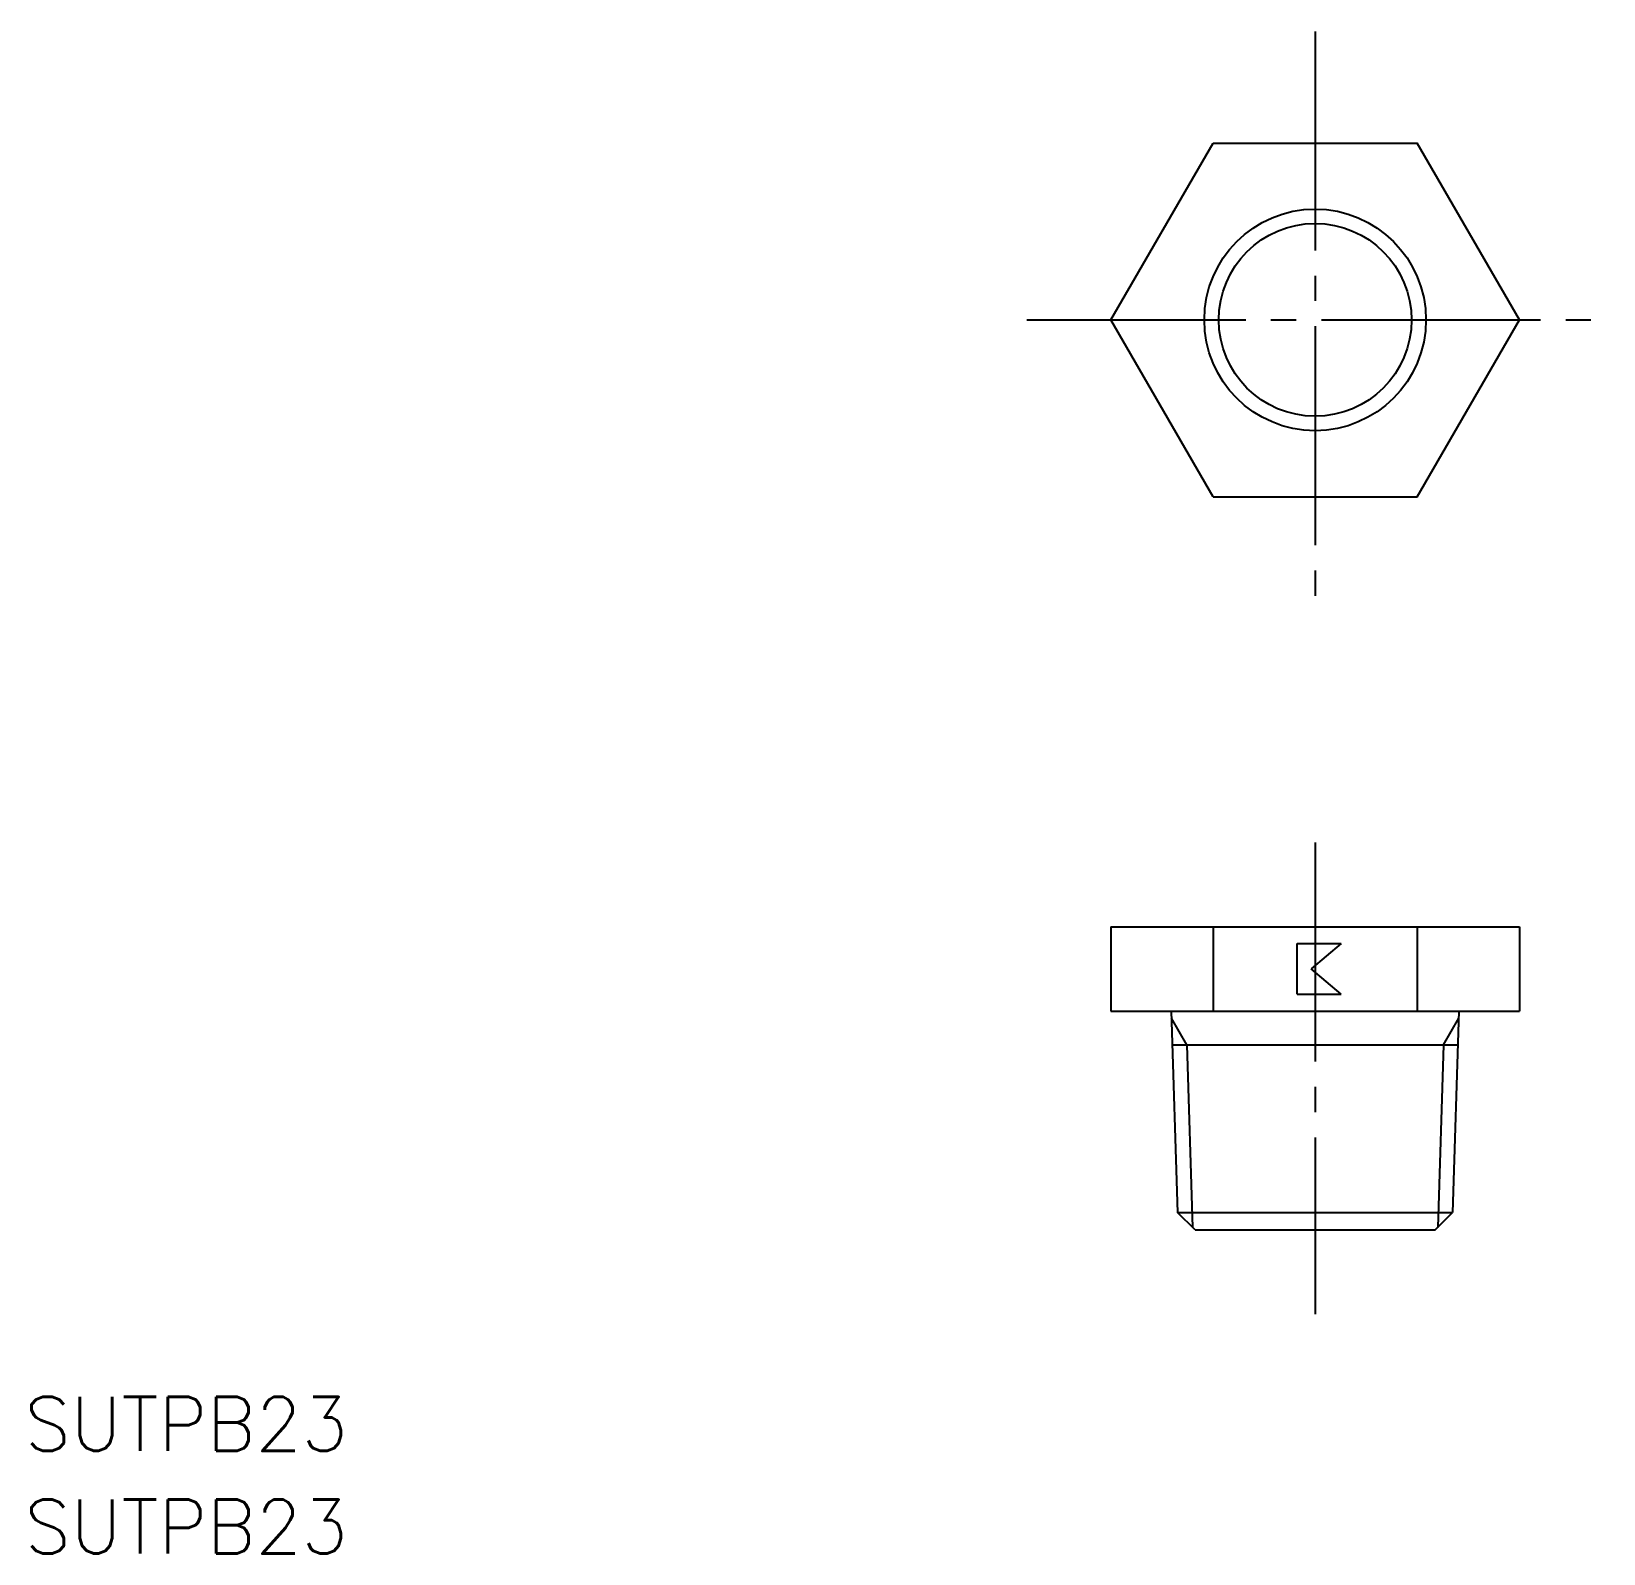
# Model space of a CAD drawing. Extents: x 47.1 to 140.5, y 150.9 to 241.3.
import ezdxf

# ---------------------------------------------------------------- set-up
doc = ezdxf.new("R2010")
doc.units = 0
doc.linetypes.add('CENTER', pattern=[17.5, 13, -1.5, 1.5, -1.5])
doc.layers.get('0').update_dxf_attribs({"linetype": 'CONTINUOUS'})
doc.layers.add('CENTER', color=1, linetype='CENTER')
doc.styles.get("Standard").update_dxf_attribs({"font": 'txt.shx', "bigfont": '@extfont2.shx'})

msp = doc.modelspace()

# ---------------------------------------------------------------- linework, layer by layer
at = {"color": 7, "linetype": 'CONTINUOUS'}
for p, q in [((111.232, 224.128), (117.294, 234.628)), ((117.294, 234.628), (129.418, 234.628)), ((135.481, 224.128), (129.418, 234.628)), ((117.294, 213.628), (111.232, 224.128)), ((129.418, 213.628), (135.481, 224.128)), ((117.294, 213.628), (129.418, 213.628)), ((111.232, 188.096), (135.481, 188.096)), ((111.232, 188.096), (111.232, 183.096)), ((117.294, 188.096), (117.294, 183.096)), ((129.418, 188.096), (129.418, 183.096)), ((135.481, 188.096), (135.481, 183.096)), ((122.292, 184.096), (122.292, 187.096)), ((122.292, 187.096), (124.902, 187.096)), ((124.902, 187.096), (123.115, 185.596)), ((124.902, 184.096), (123.115, 185.596)), ((122.292, 184.096), (124.902, 184.096)), ((111.232, 183.096), (135.481, 183.096)), ((114.817, 183.096), (115.191, 171.128)), ((131.895, 183.096), (131.521, 171.128)), ((116.224, 170.096), (115.191, 171.128)), ((130.489, 170.096), (131.521, 171.128)), ((116.224, 170.096), (130.489, 170.096))]:
    msp.add_line(p, q, dxfattribs=at)
at = {"color": 3, "linetype": 'CONTINUOUS'}
for p, q in [((115.736, 181.096), (114.831, 182.664)), ((130.976, 181.096), (131.881, 182.664)), ((114.88, 181.096), (131.832, 181.096)), ((115.736, 181.096), (116.075, 170.245)), ((130.976, 181.096), (130.637, 170.245)), ((115.191, 171.128), (131.521, 171.128))]:
    msp.add_line(p, q, dxfattribs=at)
at = {"color": 7, "linetype": 'CONTINUOUS'}
for radius in [6.578, 5.722]:
    msp.add_circle((123.356, 224.128), radius, dxfattribs=at)
at = {"layer": 'CENTER', "color": 1, "linetype": 'CENTER'}
for p, q in [((123.356, 241.252), (123.356, 207.003)), ((106.232, 224.128), (140.481, 224.128)), ((123.356, 193.096), (123.356, 165.096))]:
    msp.add_line(p, q, dxfattribs=at)

# ---------------------------------------------------------------- texts
at = {"color": 7, "linetype": 'CONTINUOUS'}
for p in [(46.728, 156.984), (46.728, 150.887)]:
    msp.add_text('SUTPB23', height=3.2, dxfattribs=at).set_placement(p)

doc.saveas('drawing.dxf')
